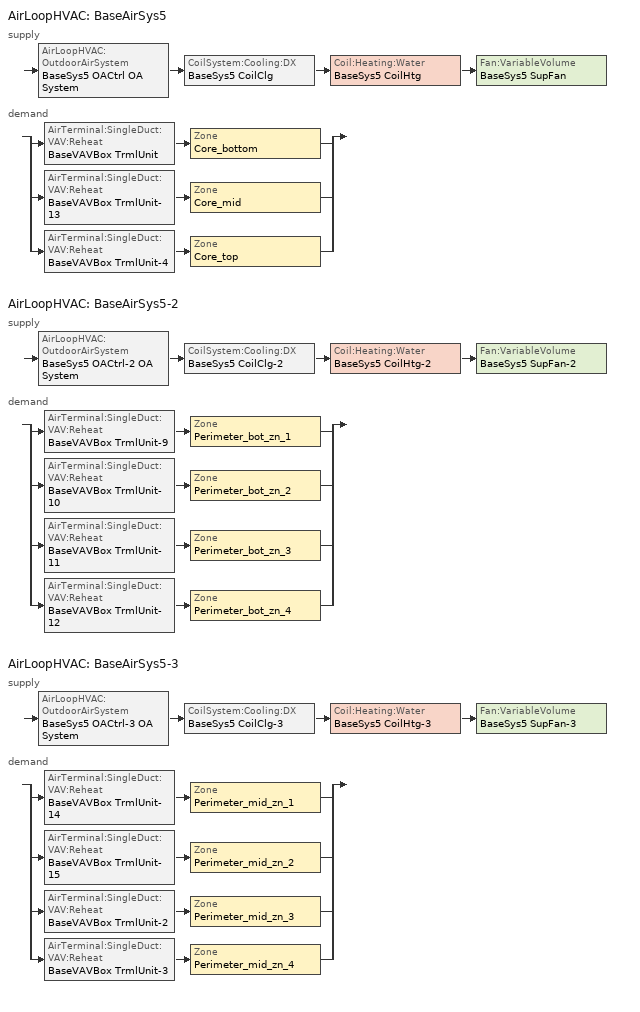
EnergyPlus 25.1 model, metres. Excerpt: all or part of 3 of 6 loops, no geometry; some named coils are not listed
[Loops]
AirLoopHVAC 'BaseAirSys5'
 supply: AirLoopHVAC:OutdoorAirSystem 'BaseSys5 OACtrl OA System' > CoilSystem:Cooling:DX 'BaseSys5 CoilClg' > Coil:Heating:Water 'BaseSys5 CoilHtg' > Fan:VariableVolume 'BaseSys5 SupFan'
 demand: split
  | AirTerminal:SingleDuct:VAV:Reheat 'BaseVAVBox TrmlUnit' > Zone 'Core_bottom'
  | AirTerminal:SingleDuct:VAV:Reheat 'BaseVAVBox TrmlUnit-13' > Zone 'Core_mid'
  | AirTerminal:SingleDuct:VAV:Reheat 'BaseVAVBox TrmlUnit-4' > Zone 'Core_top'
AirLoopHVAC 'BaseAirSys5-2'
 supply: AirLoopHVAC:OutdoorAirSystem 'BaseSys5 OACtrl-2 OA System' > CoilSystem:Cooling:DX 'BaseSys5 CoilClg-2' > Coil:Heating:Water 'BaseSys5 CoilHtg-2' > Fan:VariableVolume 'BaseSys5 SupFan-2'
 demand: split
  | AirTerminal:SingleDuct:VAV:Reheat 'BaseVAVBox TrmlUnit-9' > Zone 'Perimeter_bot_zn_1'
  | AirTerminal:SingleDuct:VAV:Reheat 'BaseVAVBox TrmlUnit-10' > Zone 'Perimeter_bot_zn_2'
  | AirTerminal:SingleDuct:VAV:Reheat 'BaseVAVBox TrmlUnit-11' > Zone 'Perimeter_bot_zn_3'
  | AirTerminal:SingleDuct:VAV:Reheat 'BaseVAVBox TrmlUnit-12' > Zone 'Perimeter_bot_zn_4'
AirLoopHVAC 'BaseAirSys5-3'
 supply: AirLoopHVAC:OutdoorAirSystem 'BaseSys5 OACtrl-3 OA System' > CoilSystem:Cooling:DX 'BaseSys5 CoilClg-3' > Coil:Heating:Water 'BaseSys5 CoilHtg-3' > Fan:VariableVolume 'BaseSys5 SupFan-3'
 demand: split
  | AirTerminal:SingleDuct:VAV:Reheat 'BaseVAVBox TrmlUnit-14' > Zone 'Perimeter_mid_zn_1'
  | AirTerminal:SingleDuct:VAV:Reheat 'BaseVAVBox TrmlUnit-15' > Zone 'Perimeter_mid_zn_2'
  | AirTerminal:SingleDuct:VAV:Reheat 'BaseVAVBox TrmlUnit-2' > Zone 'Perimeter_mid_zn_3'
  | AirTerminal:SingleDuct:VAV:Reheat 'BaseVAVBox TrmlUnit-3' > Zone 'Perimeter_mid_zn_4'
[DesignSpecification:OutdoorAir] Outdoor Air Method=Maximum; Outdoor Air Flow per Person {m3/s-person}=0.00707921; Outdoor Air Flow per Zone Floor Area {m3/s-m2}=0.000762; Outdoor Air Flow Air Changes per Hour {1/hr}=0
Name | Outdoor Air Schedule | Outdoor Air Flow per Zone {m3/s}
DSOA_Core_bottom; DSOA_Core_mid; DSOA_Core_top; DSOA_Perimeter_mid_zn_1; DSOA_Perimeter_mid_zn_2; DSOA_Perimeter_mid_zn_3; DSOA_Perimeter_mid_zn_4 | LabHVACAvail
DSOA_Perimeter_bot_zn_1; DSOA_Perimeter_bot_zn_2; DSOA_Perimeter_bot_zn_3; DSOA_Perimeter_bot_zn_4 | LabOfficeHVACAvail | 0
[Sizing:Zone] Zone Cooling Design Supply Air Temperature Input Method=TemperatureDifference; Zone Cooling Design Supply Air Temperature {C}=12.7778; Zone Cooling Design Supply Air Temperature Difference {deltaC}=11.1111; Zone Heating Design Supply Air Temperature Input Method=TemperatureDifference; Zone Heating Design Supply Air Temperature {C}=35; Zone Heating Design Supply Air Temperature Difference {deltaC}=13.8889; Zone Cooling Design Supply Air Humidity Ratio {kgWater/kgDryAir}=0.0085; Zone Heating Design Supply Air Humidity Ratio {kgWater/kgDryAir}=0.008; Cooling Design Air Flow Method=DesignDay; Cooling Design Air Flow Rate {m3/s}=0; Cooling Minimum Air Flow per Zone Floor Area {m3/s-m2}=0; Cooling Minimum Air Flow {m3/s}=0; Cooling Minimum Air Flow Fraction=0; Heating Design Air Flow Method=DesignDay; Heating Design Air Flow Rate {m3/s}=0; Heating Maximum Air Flow per Zone Floor Area {m3/s-m2}=0; Heating Maximum Air Flow {m3/s}=0; Account for Dedicated Outdoor Air System=No; Zone Load Sizing Method=Sensible Load Only No Latent Load; Zone Latent Cooling Design Supply Air Humidity Ratio Input Method=HumidityRatioDifference; Zone Cooling Design Supply Air Humidity Ratio Difference {kgWater/kgDryAir}=0.005; Zone Latent Heating Design Supply Air Humidity Ratio Input Method=HumidityRatioDifference; Zone Humidification Design Supply Air Humidity Ratio Difference {kgWater/kgDryAir}=0.005
Name | Design Specification Outdoor Air Object | Heating Maximum Air Flow Fraction | Type of Space Sum to Use
Core_bottom | DSOA_Core_bottom | 0.5 | NonCoincident
Core_mid | DSOA_Core_mid | 0.5 | NonCoincident
Core_top | DSOA_Core_top | 0.5 | NonCoincident
Perimeter_bot_zn_1 | DSOA_Perimeter_bot_zn_1 | 0.5
Perimeter_bot_zn_2 | DSOA_Perimeter_bot_zn_2 | 0
Perimeter_bot_zn_3 | DSOA_Perimeter_bot_zn_3 | 0
Perimeter_bot_zn_4 | DSOA_Perimeter_bot_zn_4 | 0
Perimeter_mid_zn_1 | DSOA_Perimeter_mid_zn_1 | 0.5
Perimeter_mid_zn_2 | DSOA_Perimeter_mid_zn_2 | 0.5
Perimeter_mid_zn_3 | DSOA_Perimeter_mid_zn_3 | 0.5
Perimeter_mid_zn_4 | DSOA_Perimeter_mid_zn_4 | 0.5
[Sizing:System] Type of Load to Size On=Sensible; Design Outdoor Air Flow Rate {m3/s}=Autosize; Central Heating Maximum System Air Flow Ratio=1; Preheat Design Temperature {C}=5.68434e-14; Preheat Design Humidity Ratio {kgWater/kgDryAir}=0; Precool Design Temperature {C}=5.68434e-14; Precool Design Humidity Ratio {kgWater/kgDryAir}=0; Central Cooling Design Supply Air Temperature {C}=12.7778; Central Heating Design Supply Air Temperature {C}=15.5556; Type of Zone Sum to Use=NonCoincident; Central Cooling Design Supply Air Humidity Ratio {kgWater/kgDryAir}=0.0085; Central Heating Design Supply Air Humidity Ratio {kgWater/kgDryAir}=0.008; Cooling Supply Air Flow Rate Method=DesignDay; Cooling Supply Air Flow Rate {m3/s}=0; Cooling Supply Air Flow Rate Per Floor Area {m3/s-m2}=0.00996765; Cooling Fraction of Autosized Cooling Supply Air Flow Rate=1; Cooling Supply Air Flow Rate Per Unit Cooling Capacity {m3/s-W}=3.94755e-05; Heating Supply Air Flow Rate Method=DesignDay; Heating Supply Air Flow Rate {m3/s}=0; Heating Supply Air Flow Rate Per Floor Area {m3/s-m2}=0.00996765; Heating Fraction of Autosized Heating Supply Air Flow Rate=1; Heating Fraction of Autosized Cooling Supply Air Flow Rate=1; Heating Supply Air Flow Rate Per Unit Heating Capacity {m3/s-W}=3.15882e-05; System Outdoor Air Method=ZoneSum; Zone Maximum Outdoor Air Fraction=1; Cooling Design Capacity Method=CoolingDesignCapacity; Cooling Design Capacity {W}=Autosize; Cooling Design Capacity Per Floor Area {W/m2}=234.7; Fraction of Autosized Cooling Design Capacity=1; Heating Design Capacity {W}=Autosize; Heating Design Capacity Per Floor Area {W/m2}=157; Fraction of Autosized Heating Design Capacity=1; Central Cooling Capacity Control Method=OnOff
Name | 100% Outdoor Air in Cooling | 100% Outdoor Air in Heating | Heating Design Capacity Method
BaseAirSys5; BaseAirSys5-3 | Yes | Yes | CapacityPerFloorArea
BaseAirSys5-2 | No | No | HeatingDesignCapacity
[AirTerminal:SingleDuct:VAV:Reheat] Availability Schedule=Always On Discrete; Constant Minimum Air Flow Fraction=0.3; Minimum Hot Water or Steam Flow Rate {m3/s}=0; Convergence Tolerance=0.001; Maximum Reheat Air Temperature {C}=35
Name | Maximum Air Flow Rate {m3/s} | Zone Minimum Air Flow Input Method | Minimum Air Flow Fraction Schedule | Reheat Coil | Maximum Hot Water or Steam Flow Rate {m3/s} | Damper Heating Action | Maximum Flow Fraction During Reheat | Design Specification Outdoor Air Object
BaseVAVBox TrmlUnit | autosize | Scheduled | LabMinAirFracSch | BaseVAVBox CoilHtg | autosize | Reverse | 1 | DSOA_Core_bottom
BaseVAVBox TrmlUnit-13 | autosize | Scheduled | LabMinAirFracSch | BaseVAVBox CoilHtg-13 | Autosize | Reverse | 1 | DSOA_Core_mid
BaseVAVBox TrmlUnit-4 | autosize | Scheduled | LabMinAirFracSch | BaseVAVBox CoilHtg-4 | Autosize | Reverse | 1 | DSOA_Core_top
BaseVAVBox TrmlUnit-9 | Autosize | Constant |  | BaseVAVBox CoilHtg-9 | Autosize | ReverseWithLimits | 0.500002 | DSOA_Perimeter_bot_zn_1
BaseVAVBox TrmlUnit-10 | Autosize | Constant |  | BaseVAVBox CoilHtg-10 | Autosize | ReverseWithLimits | 0.500001 | DSOA_Perimeter_bot_zn_2
BaseVAVBox TrmlUnit-11 | Autosize | Constant |  | BaseVAVBox CoilHtg-11 | Autosize | ReverseWithLimits | 0.499999 | DSOA_Perimeter_bot_zn_3
BaseVAVBox TrmlUnit-12 | Autosize | Constant |  | BaseVAVBox CoilHtg-12 | Autosize | ReverseWithLimits | 0.500001 | DSOA_Perimeter_bot_zn_4
BaseVAVBox TrmlUnit-14 | Autosize | Scheduled | LabMinAirFracSch | BaseVAVBox CoilHtg-14 | Autosize | Reverse | 1 | DSOA_Perimeter_mid_zn_1
BaseVAVBox TrmlUnit-15 | Autosize | Scheduled | LabMinAirFracSch | BaseVAVBox CoilHtg-15 | Autosize | Reverse | 1 | DSOA_Perimeter_mid_zn_2
BaseVAVBox TrmlUnit-2 | Autosize | Scheduled | LabMinAirFracSch | BaseVAVBox CoilHtg-2 | autosize | Reverse | 1 | DSOA_Perimeter_mid_zn_3
BaseVAVBox TrmlUnit-3 | Autosize | Scheduled | LabMinAirFracSch | BaseVAVBox CoilHtg-3 | Autosize | Reverse | 1 | DSOA_Perimeter_mid_zn_4
[Zone equipment]
Core_bottom: Core_bottom BaseExhFan, BaseVAVBox TrmlUnit
Core_mid: Core_mid BaseExhFan, BaseVAVBox TrmlUnit-13
Core_top: Core_top BaseExhFan, BaseVAVBox TrmlUnit-4
Perimeter_bot_zn_1: BaseVAVBox TrmlUnit-9
Perimeter_bot_zn_2: BaseVAVBox TrmlUnit-10
Perimeter_bot_zn_3: BaseVAVBox TrmlUnit-11
Perimeter_bot_zn_4: BaseVAVBox TrmlUnit-12
Perimeter_mid_zn_1: Perimeter_mid_ZN_1 BaseExhFan, BaseVAVBox TrmlUnit-14
Perimeter_mid_zn_2: Perimeter_mid_ZN_2 BaseExhFan, BaseVAVBox TrmlUnit-15
Perimeter_mid_zn_3: Perimeter_mid_ZN_3 BaseExhFan, BaseVAVBox TrmlUnit-2
Perimeter_mid_zn_4: Perimeter_mid_ZN_4 BaseExhFan, BaseVAVBox TrmlUnit-3
[Fan:VariableVolume] Fan Total Efficiency=0.59; Maximum Flow Rate {m3/s}=autosize; Fan Power Minimum Flow Rate Input Method=Fraction; Fan Power Minimum Flow Fraction=0.3; Motor Efficiency=0.9; Motor In Airstream Fraction=1; Fan Power Coefficient 1=0.04076; Fan Power Coefficient 2=0.088045; Fan Power Coefficient 3=-0.072926; Fan Power Coefficient 4=0.94374; Fan Power Coefficient 5=0
Name | Availability Schedule | Pressure Rise {Pa}
BaseSys5 SupFan; BaseSys5 SupFan-3 | LabHVACAvail | 883.44
BaseSys5 SupFan-2 | LabOfficeHVACAvail | 939.27
[Fan:ZoneExhaust] Availability Schedule=LabHVACAvail; Flow Fraction Schedule=LabExhaustVAVManualSashCtrl; System Availability Manager Coupling Mode=Coupled; Balanced Exhaust Fraction Schedule=Off
Name | Fan Total Efficiency | Pressure Rise {Pa} | Maximum Flow Rate {m3/s}
Core_bottom BaseExhFan; Core_mid BaseExhFan; Core_top BaseExhFan | 0.56854 | 912.375 | 4.99637
Perimeter_mid_ZN_1 BaseExhFan; Perimeter_mid_ZN_3 BaseExhFan | 0.5549 | 890.485 | 1.05327
Perimeter_mid_ZN_2 BaseExhFan | 0.5363 | 860.637 | 0.666815
Perimeter_mid_ZN_4 BaseExhFan | 0.5363 | 860.637 | 0.666767
[Coil:Cooling:DX:TwoSpeed] Availability Schedule=Always On Discrete; High Speed Gross Rated Total Cooling Capacity {W}=autosize; High Speed Rated Sensible Heat Ratio=autosize; High Speed Rated Air Flow Rate {m3/s}=autosize; High Speed 2017 Rated Evaporator Fan Power Per Volume Flow Rate {W/(m3/s)}=773.3; High Speed 2023 Rated Evaporator Fan Power Per Volume Flow Rate {W/(m3/s)}=934.4; Total Cooling Capacity Function of Temperature Curve=LgDX_OpHC_CapFT; Total Cooling Capacity Function of Flow Fraction Curve=LgDX_OpHC_CapFF; Energy Input Ratio Function of Temperature Curve=LgDX_OpHC_EIRFT; Energy Input Ratio Function of Flow Fraction Curve=LgDX_OpHC_EIRFF; Part Load Fraction Correlation Curve=LgDX_OpHC_PLR; Low Speed Gross Rated Total Cooling Capacity {W}=autosize; Low Speed Gross Rated Sensible Heat Ratio=autosize; Low Speed Rated Air Flow Rate {m3/s}=autosize; Low Speed 2017 Rated Evaporator Fan Power Per Volume Flow Rate {W/(m3/s)}=773.3; Low Speed 2023 Rated Evaporator Fan Power Per Volume Flow Rate {W/(m3/s)}=934.4; Low Speed Total Cooling Capacity Function of Temperature Curve=LgDX_OpHC_CapFT; Low Speed Energy Input Ratio Function of Temperature Curve=LgDX_OpHC_EIRFT; Condenser Type=AirCooled; Minimum Outdoor Dry-Bulb Temperature for Compressor Operation {C}=-25
Name | High Speed Gross Rated Cooling COP {W/W} | Low Speed Gross Rated Cooling COP {W/W}
BaseSys5 CoilClg-2; BaseSys5 CoilClg-3 | 3.42 | 3.42
BaseSys5 CoilClg | 3.3 | 3.3
[Coil:Heating:Water] Availability Schedule=Always On Discrete; U-Factor Times Area Value {W/K}=Autosize; Maximum Water Flow Rate {m3/s}=Autosize; Performance Input Method=NominalCapacity; Rated Capacity {W}=Autosize; Rated Inlet Water Temperature {C}=71.1111; Rated Inlet Air Temperature {C}=16.6; Rated Outlet Water Temperature {C}=48.8889; Rated Outlet Air Temperature {C}=32.2; Rated Ratio for Air and Water Convection=0.5
BaseSys5 CoilHtg; BaseSys5 CoilHtg-2; BaseSys5 CoilHtg-3
[CoilSystem:Cooling:DX] Availability Schedule=Always On Discrete
Name | Cooling Coil
BaseSys5 CoilClg-2 | BaseSys5 CoilClg-2
BaseSys5 CoilClg-3 | BaseSys5 CoilClg-3
BaseSys5 CoilClg | BaseSys5 CoilClg
[HeatExchanger:AirToAir:SensibleAndLatent] Availability Schedule=Always Off Discrete; Nominal Supply Air Flow Rate {m3/s}=autosize; Sensible Effectiveness at 100% Heating Air Flow=0.6; Latent Effectiveness at 100% Heating Air Flow=0; Sensible Effectiveness at 100% Cooling Air Flow=0.6; Latent Effectiveness at 100% Cooling Air Flow=0; Nominal Electric Power {W}=0; Supply Air Outlet Temperature Control=No; Heat Exchanger Type=Plate; Frost Control Type=None; Threshold Temperature {C}=1.7; Economizer Lockout=Yes
Name | Sensible Effectiveness of Heating Air Flow Curve | Latent Effectiveness of Heating Air Flow Curve | Sensible Effectiveness of Cooling Air Flow Curve | Latent Effectiveness of Cooling Air Flow Curve
BaseSys5 HtRcvry | BaseSys5 HtRcvry_SensibleHeatingEff | BaseSys5 HtRcvry_LatentHeatingEff | BaseSys5 HtRcvry_SensibleCoolingEff | BaseSys5 HtRcvry_LatentCoolingEff
BaseSys5 HtRcvry-2 | BaseSys5 HtRcvry-2_SensibleHeatingEff | BaseSys5 HtRcvry-2_LatentHeatingEff | BaseSys5 HtRcvry-2_SensibleCoolingEff | BaseSys5 HtRcvry-2_LatentCoolingEff
BaseSys5 HtRcvry-3 | BaseSys5 HtRcvry-3_SensibleHeatingEff | BaseSys5 HtRcvry-3_LatentHeatingEff | BaseSys5 HtRcvry-3_SensibleCoolingEff | BaseSys5 HtRcvry-3_LatentCoolingEff
[Controller:WaterCoil] Control Variable=Temperature; Action=Normal; Actuator Variable=Flow; Controller Convergence Tolerance {deltaC}=0.1; Maximum Actuated Flow {m3/s}=autosize; Minimum Actuated Flow {m3/s}=0
Controller Water Coil 3; Controller Water Coil 1; Controller Water Coil 2
[Controller:OutdoorAir] Maximum Outdoor Air Flow Rate {m3/s}=autosize; Economizer Control Action Type=ModulateFlow; Economizer Maximum Limit Enthalpy {J/kg}=64000; Lockout Type=NoLockout; Minimum Limit Type=FixedMinimum; High Humidity Control=No; Control High Indoor Humidity Based on Outdoor Humidity Ratio=Yes; Heat Recovery Bypass Control Type=BypassWhenOAFlowGreaterThanMinimum; Economizer Operation Staging=InterlockedWithMechanicalCooling
Name | Minimum Outdoor Air Flow Rate {m3/s} | Economizer Control Type | Minimum Outdoor Air Schedule | Maximum Fraction of Outdoor Air Schedule | Mechanical Ventilation Controller | Economizer Maximum Limit Dry-Bulb Temperature {C}
BaseSys5 OACtrl | autosize | NoEconomizer | LabHVACAvail | LabHVACAvail | BaseSys5 OACtrl Mech Vent Controller
BaseSys5 OACtrl-2 | 0 | FixedDryBulb | LabOfficeHVACAvail | LabOfficeHVACAvail | BaseSys5 OACtrl-2 Mech Vent Controller | 23.8889
BaseSys5 OACtrl-3 | autosize | NoEconomizer | LabHVACAvail | LabHVACAvail | BaseSys5 OACtrl-3 Mech Vent Controller
[Controller:MechanicalVentilation] Demand Controlled Ventilation=No; System Outdoor Air Method=ZoneSum
Name | Availability Schedule | Zone or ZoneList 1 | Design Specification Outdoor Air Object Name 1 | Zone or ZoneList 2 | Design Specification Outdoor Air Object Name 2 | Zone or ZoneList 3 | Design Specification Outdoor Air Object Name 3 | Zone or ZoneList 4 | Design Specification Outdoor Air Object Name 4
BaseSys5 OACtrl Mech Vent Controller | LabHVACAvail | Core_bottom | DSOA_Core_bottom | Core_mid | DSOA_Core_mid | Core_top | DSOA_Core_top
BaseSys5 OACtrl-3 Mech Vent Controller | LabHVACAvail | Perimeter_mid_zn_1 | DSOA_Perimeter_mid_zn_1 | Perimeter_mid_zn_2 | DSOA_Perimeter_mid_zn_2 | Perimeter_mid_zn_3 | DSOA_Perimeter_mid_zn_3 | Perimeter_mid_zn_4 | DSOA_Perimeter_mid_zn_4
BaseSys5 OACtrl-2 Mech Vent Controller | LabOfficeHVACAvail | Perimeter_bot_zn_1 | DSOA_Perimeter_bot_zn_1 | Perimeter_bot_zn_2 | DSOA_Perimeter_bot_zn_2 | Perimeter_bot_zn_3 | DSOA_Perimeter_bot_zn_3 | Perimeter_bot_zn_4 | DSOA_Perimeter_bot_zn_4
[AirLoopHVAC] Design Supply Air Flow Rate {m3/s}=Autosize
Name | Design Return Air Flow Fraction of Supply Air Flow
BaseAirSys5; BaseAirSys5-3 | 0
BaseAirSys5-2 | 1
[SetpointManager:MixedAir] Control Variable=Temperature
Name | Setpoint Node or NodeList
BaseSys5 OACtrl OA System Mixed Air Node OS Default SPM | BaseSys5 OACtrl OA System Mixed Air Node
BaseSys5 CoilClg Outlet Node OS Default SPM | BaseSys5 CoilClg Outlet Node
BaseSys5 CoilHtg Air Outlet Node OS Default SPM | BaseSys5 CoilHtg Air Outlet Node
BaseSys5 OACtrl-2 OA System Mixed Air Node OS Default SPM | BaseSys5 OACtrl-2 OA System Mixed Air Node
BaseSys5 CoilClg-2 Outlet Node OS Default SPM | BaseSys5 CoilClg-2 Outlet Node
BaseSys5 CoilHtg-2 Air Outlet Node OS Default SPM | BaseSys5 CoilHtg-2 Air Outlet Node
BaseSys5 OACtrl-3 OA System Mixed Air Node OS Default SPM | BaseSys5 OACtrl-3 OA System Mixed Air Node
BaseSys5 CoilClg-3 Outlet Node OS Default SPM | BaseSys5 CoilClg-3 Outlet Node
BaseSys5 CoilHtg-3 Air Outlet Node OS Default SPM | BaseSys5 CoilHtg-3 Air Outlet Node
BaseSys5 HtRcvry-2 OA Stream Outlet Node OS Default SPM | BaseSys5 HtRcvry-2 OA Stream Outlet Node
BaseSys5 HtRcvry OA Stream Outlet Node OS Default SPM | BaseSys5 HtRcvry OA Stream Outlet Node
BaseSys5 HtRcvry-3 OA Stream Outlet Node OS Default SPM | BaseSys5 HtRcvry-3 OA Stream Outlet Node
[SetpointManager:Warmest] Control Variable=Temperature; Minimum Setpoint Temperature {C}=12.7778; Strategy=MaximumTemperature
Name | HVAC Air Loop | Maximum Setpoint Temperature {C} | Setpoint Node or NodeList
Setpoint Manager Warmest 3 | BaseAirSys5 | 15.5556 | BaseAirSys5 Supply Outlet Nodes
Setpoint Manager Warmest 4 | BaseAirSys5-2 | 15.5556 | BaseAirSys5-2 Supply Outlet Nodes
Setpoint Manager Warmest 5 | BaseAirSys5-3 | 18.3333 | BaseAirSys5-3 Supply Outlet Nodes
[Schedule:Day:Hourly]
LabHVACAvailWD; LabHVACAvailSat; LabHVACAvailSun: 1, 1, 1, 1, 1, 1, 1, 1, 1, 1, 1, 1, 1, 1, 1, 1, 1, 1, 1, 1, 1, 1, 1, 1
LabOfficeHVACAvailWD: 0, 0, 0, 0, 0, 1, 1, 1, 1, 1, 1, 1, 1, 1, 1, 1, 1, 1, 1, 1, 1, 1, 1, 1
LabOfficeHVACAvailSun: 0, 0, 0, 0, 0, 0, 0, 0, 0, 0, 0, 0, 0, 0, 0, 0, 0, 0, 0, 0, 0, 0, 0, 0
[Schedule:Week:Daily]
OffWk: OffDay, OffDay, OffDay, OffDay, OffDay, OffDay, OffDay, OffDay, OffDay, OffDay, OffDay, OffDay
LabExhaustVAVManualSashCtrlWk: LabExhaustVAVManualSashCtrlSun, LabExhaustVAVManualSashCtrlWD, LabExhaustVAVManualSashCtrlWD, LabExhaustVAVManualSashCtrlWD, LabExhaustVAVManualSashCtrlWD, LabExhaustVAVManualSashCtrlWD, LabExhaustVAVManualSashCtrlSat, LabExhaustVAVManualSashCtrlSun, LabExhaustVAVManualSashCtrlWD, LabExhaustVAVManualSashCtrlWD, LabExhaustVAVManualSashCtrlSun, LabExhaustVAVManualSashCtrlSun
LabHVACAvailWk: LabHVACAvailSun, LabHVACAvailWD, LabHVACAvailWD, LabHVACAvailWD, LabHVACAvailWD, LabHVACAvailWD, LabHVACAvailSat, LabHVACAvailSun, LabHVACAvailWD, LabHVACAvailWD, LabHVACAvailSun, LabHVACAvailSun
LabOfficeHVACAvailWk: LabOfficeHVACAvailSun, LabOfficeHVACAvailWD, LabOfficeHVACAvailWD, LabOfficeHVACAvailWD, LabOfficeHVACAvailWD, LabOfficeHVACAvailWD, LabOfficeHVACAvailSat, LabOfficeHVACAvailSun, LabOfficeHVACAvailWD, LabOfficeHVACAvailWD, LabOfficeHVACAvailSun, LabOfficeHVACAvailSun
[Schedule:Year]
Off: OffWk, 1, 1, 12, 31
LabExhaustVAVManualSashCtrl: LabExhaustVAVManualSashCtrlWk, 1, 1, 12, 31
LabHVACAvail: LabHVACAvailWk, 1, 1, 12, 31
LabOfficeHVACAvail: LabOfficeHVACAvailWk, 1, 1, 12, 31
[Schedule:Constant]
Name | Hourly Value
Always On Discrete | 1
Always Off Discrete | 0
[Schedule:Compact]
LabMinAirFracSch: Through: 12/31, For: AllDays, Until: 08:00, 0.7, Until: 18:00, 1, Until: 24:00, 0.7
[Curve:Quadratic]
Name | Coefficient1 Constant | Coefficient2 x | Coefficient3 x**2 | Minimum Value of x | Maximum Value of x
LgDX_OpHC_CapFF | 0.77136 | 0.34053 | -0.11088 | 0.75918 | 1.13877
LgDX_OpHC_EIRFF | 1.2055 | -0.32953 | 0.12308 | 0.75918 | 1.13877
LgDX_OpHC_PLR | 0.771 | 0.229 | 0 | 0 | 1
[Curve:Biquadratic] Minimum Value of x=17; Maximum Value of x=22; Minimum Value of y=13; Maximum Value of y=46
Name | Coefficient1 Constant | Coefficient2 x | Coefficient3 x**2 | Coefficient4 y | Coefficient5 y**2 | Coefficient6 x*y
LgDX_OpHC_CapFT | 0.42415 | 0.04426 | -0.00042 | 0.00333 | -8e-05 | -0.00021
LgDX_OpHC_EIRFT | 1.23649 | -0.02431 | 0.00057 | -0.01434 | 0.00063 | -0.00038
[Table:IndependentVariableList]
BaseSys5 HtRcvry_SensibleHeatingEff Independent Variable List: BaseSys5 HtRcvry_SensibleHeatingEff_IndependentVariable
BaseSys5 HtRcvry_LatentHeatingEff Independent Variable List: BaseSys5 HtRcvry_LatentHeatingEff_IndependentVariable
BaseSys5 HtRcvry_SensibleCoolingEff Independent Variable List: BaseSys5 HtRcvry_SensibleCoolingEff_IndependentVariable
BaseSys5 HtRcvry_LatentCoolingEff Independent Variable List: BaseSys5 HtRcvry_LatentCoolingEff_IndependentVariable
BaseSys5 HtRcvry-2_SensibleHeatingEff Independent Variable List: BaseSys5 HtRcvry-2_SensibleHeatingEff_IndependentVariable
BaseSys5 HtRcvry-2_LatentHeatingEff Independent Variable List: BaseSys5 HtRcvry-2_LatentHeatingEff_IndependentVariable
BaseSys5 HtRcvry-2_SensibleCoolingEff Independent Variable List: BaseSys5 HtRcvry-2_SensibleCoolingEff_IndependentVariable
BaseSys5 HtRcvry-2_LatentCoolingEff Independent Variable List: BaseSys5 HtRcvry-2_LatentCoolingEff_IndependentVariable
BaseSys5 HtRcvry-3_SensibleHeatingEff Independent Variable List: BaseSys5 HtRcvry-3_SensibleHeatingEff_IndependentVariable
BaseSys5 HtRcvry-3_LatentHeatingEff Independent Variable List: BaseSys5 HtRcvry-3_LatentHeatingEff_IndependentVariable
BaseSys5 HtRcvry-3_SensibleCoolingEff Independent Variable List: BaseSys5 HtRcvry-3_SensibleCoolingEff_IndependentVariable
BaseSys5 HtRcvry-3_LatentCoolingEff Independent Variable List: BaseSys5 HtRcvry-3_LatentCoolingEff_IndependentVariable
[Table:Lookup]
BaseSys5 HtRcvry_SensibleHeatingEff: BaseSys5 HtRcvry_SensibleHeatingEff Independent Variable List, DivisorOnly, 0.45, 0, 10, Dimensionless, 0.45, 0.45
BaseSys5 HtRcvry_LatentHeatingEff: BaseSys5 HtRcvry_LatentHeatingEff Independent Variable List, DivisorOnly, 1, 0, 10, Dimensionless, 0, 0
BaseSys5 HtRcvry_SensibleCoolingEff: BaseSys5 HtRcvry_SensibleCoolingEff Independent Variable List, DivisorOnly, 0.25, 0, 10, Dimensionless, 0.25, 0.25
BaseSys5 HtRcvry_LatentCoolingEff: BaseSys5 HtRcvry_LatentCoolingEff Independent Variable List, DivisorOnly, 1, 0, 10, Dimensionless, 0, 0
BaseSys5 HtRcvry-2_SensibleHeatingEff: BaseSys5 HtRcvry-2_SensibleHeatingEff Independent Variable List, DivisorOnly, 0.45, 0, 10, Dimensionless, 0.45, 0.45
BaseSys5 HtRcvry-2_LatentHeatingEff: BaseSys5 HtRcvry-2_LatentHeatingEff Independent Variable List, DivisorOnly, 1, 0, 10, Dimensionless, 0, 0
BaseSys5 HtRcvry-2_SensibleCoolingEff: BaseSys5 HtRcvry-2_SensibleCoolingEff Independent Variable List, DivisorOnly, 0.25, 0, 10, Dimensionless, 0.25, 0.25
BaseSys5 HtRcvry-2_LatentCoolingEff: BaseSys5 HtRcvry-2_LatentCoolingEff Independent Variable List, DivisorOnly, 1, 0, 10, Dimensionless, 0, 0
BaseSys5 HtRcvry-3_SensibleHeatingEff: BaseSys5 HtRcvry-3_SensibleHeatingEff Independent Variable List, DivisorOnly, 0.45, 0, 10, Dimensionless, 0.45, 0.45
BaseSys5 HtRcvry-3_LatentHeatingEff: BaseSys5 HtRcvry-3_LatentHeatingEff Independent Variable List, DivisorOnly, 1, 0, 10, Dimensionless, 0, 0
BaseSys5 HtRcvry-3_SensibleCoolingEff: BaseSys5 HtRcvry-3_SensibleCoolingEff Independent Variable List, DivisorOnly, 0.25, 0, 10, Dimensionless, 0.25, 0.25
BaseSys5 HtRcvry-3_LatentCoolingEff: BaseSys5 HtRcvry-3_LatentCoolingEff Independent Variable List, DivisorOnly, 1, 0, 10, Dimensionless, 0, 0
